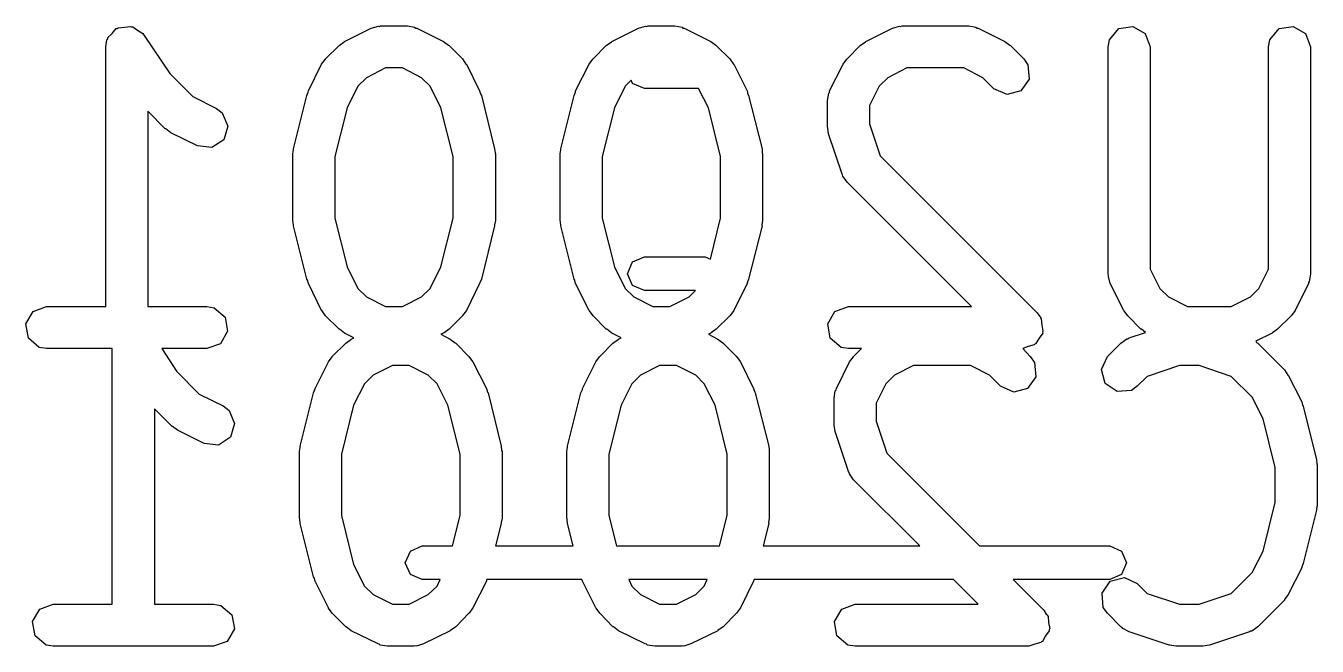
# Model space of a CAD drawing. Extents: x 54 to 297, y -260 to -31.
# Drawn here: x 111.688 to 116.289, y -126.687 to -124.477 of the extents above; entities that cross this region are included whole.
import ezdxf

# ---------------------------------------------------------------- set-up
doc = ezdxf.new("R2010")
doc.units = 0
doc.layers.add('BLACK', color=7, linetype='CONTINUOUS')

msp = doc.modelspace()

# ---------------------------------------------------------------- linework, layer by layer
at = {"layer": 'BLACK', "linetype": 'CONTINUOUS'}
for p, q in [((111.996, -124.504), (112.01, -124.487)), ((112.01, -124.487), (112.014, -124.487)), ((112.014, -124.487), (112.017, -124.484)), ((112.017, -124.484), (112.039, -124.482)), ((112.039, -124.482), (112.061, -124.479)), ((112.061, -124.479), (112.064, -124.481)), ((112.064, -124.481), (112.069, -124.48)), ((112.069, -124.48), (112.086, -124.493)), ((112.086, -124.493), (112.105, -124.504)), ((112.824, -124.533), (112.919, -124.485)), ((112.919, -124.485), (112.944, -124.478)), ((112.944, -124.478), (112.948, -124.479)), ((112.948, -124.479), (112.952, -124.477)), ((112.952, -124.477), (113.048, -124.477)), ((113.048, -124.477), (113.073, -124.482)), ((113.073, -124.482), (113.077, -124.485)), ((113.077, -124.485), (113.081, -124.485)), ((113.081, -124.485), (113.176, -124.533)), ((113.776, -124.533), (113.871, -124.485)), ((113.871, -124.485), (113.896, -124.478)), ((113.896, -124.478), (113.901, -124.479)), ((113.901, -124.479), (113.905, -124.477)), ((113.905, -124.477), (114, -124.477)), ((114, -124.477), (114.026, -124.482)), ((114.026, -124.482), (114.029, -124.485)), ((114.029, -124.485), (114.034, -124.485)), ((114.034, -124.485), (114.129, -124.533)), ((114.681, -124.533), (114.776, -124.485)), ((114.776, -124.485), (114.801, -124.478)), ((114.801, -124.478), (114.805, -124.479)), ((114.805, -124.479), (114.81, -124.477)), ((114.81, -124.477), (115.048, -124.477)), ((115.048, -124.477), (115.073, -124.482)), ((115.073, -124.482), (115.077, -124.485)), ((115.077, -124.485), (115.081, -124.485)), ((115.081, -124.485), (115.176, -124.533)), ((115.549, -124.527), (115.582, -124.487)), ((115.582, -124.487), (115.632, -124.479)), ((115.632, -124.479), (115.676, -124.504)), ((116.12, -124.527), (116.153, -124.487)), ((116.153, -124.487), (116.203, -124.479)), ((116.203, -124.479), (116.248, -124.504)), ((111.973, -124.552), (111.977, -124.527)), ((111.977, -124.527), (111.98, -124.523)), ((111.98, -124.519), (111.996, -124.504)), ((111.98, -124.523), (111.98, -124.519)), ((112.105, -124.504), (112.107, -124.508)), ((112.107, -124.508), (112.11, -124.511)), ((112.11, -124.511), (112.201, -124.647)), ((112.756, -124.595), (112.804, -124.547)), ((112.804, -124.547), (112.822, -124.534)), ((112.822, -124.534), (112.824, -124.533)), ((113.176, -124.533), (113.194, -124.546)), ((113.194, -124.546), (113.196, -124.547)), ((113.196, -124.547), (113.244, -124.595)), ((113.709, -124.595), (113.756, -124.547)), ((113.756, -124.547), (113.775, -124.534)), ((113.775, -124.534), (113.776, -124.533)), ((114.129, -124.533), (114.147, -124.546)), ((114.147, -124.546), (114.148, -124.547)), ((114.148, -124.547), (114.196, -124.595)), ((114.614, -124.595), (114.661, -124.547)), ((114.661, -124.547), (114.68, -124.534)), ((114.68, -124.534), (114.681, -124.533)), ((115.176, -124.533), (115.194, -124.546)), ((115.194, -124.546), (115.196, -124.547)), ((115.196, -124.547), (115.244, -124.595)), ((115.544, -124.552), (115.549, -124.527)), ((115.676, -124.504), (115.694, -124.552)), ((116.115, -124.552), (116.12, -124.527)), ((116.248, -124.504), (116.265, -124.552)), ((111.973, -125.477), (111.973, -124.552)), ((112.756, -124.596), (112.756, -124.595)), ((113.244, -124.595), (113.256, -124.613)), ((113.708, -124.596), (113.709, -124.595)), ((114.196, -124.595), (114.209, -124.613)), ((114.613, -124.596), (114.614, -124.595)), ((115.244, -124.595), (115.258, -124.616)), ((115.544, -125.362), (115.544, -124.552)), ((115.694, -124.552), (115.694, -125.344)), ((116.115, -125.344), (116.115, -124.552)), ((116.265, -124.552), (116.265, -125.362)), ((112.695, -124.709), (112.742, -124.614)), ((112.742, -124.614), (112.756, -124.596)), ((112.97, -124.627), (112.902, -124.662)), ((113.03, -124.627), (112.97, -124.627)), ((113.098, -124.662), (113.03, -124.627)), ((113.256, -124.613), (113.258, -124.614)), ((113.258, -124.614), (113.305, -124.709)), ((113.647, -124.709), (113.695, -124.614)), ((113.695, -124.614), (113.708, -124.596)), ((114.209, -124.613), (114.21, -124.614)), ((114.21, -124.614), (114.258, -124.709)), ((114.552, -124.709), (114.6, -124.614)), ((114.6, -124.614), (114.613, -124.596)), ((114.827, -124.627), (114.759, -124.662)), ((115.03, -124.627), (114.827, -124.627)), ((115.098, -124.662), (115.03, -124.627)), ((115.258, -124.616), (115.263, -124.667)), ((112.201, -124.647), (112.283, -124.729)), ((112.902, -124.662), (112.871, -124.692)), ((113.129, -124.692), (113.098, -124.662)), ((113.845, -124.671), (113.824, -124.692)), ((113.85, -124.682), (113.845, -124.671)), ((113.892, -124.7), (113.85, -124.682)), ((114.759, -124.662), (114.728, -124.692)), ((115.137, -124.701), (115.098, -124.662)), ((115.263, -124.667), (115.233, -124.709)), ((112.283, -124.729), (112.367, -124.771)), ((112.642, -124.915), (112.689, -124.725)), ((112.689, -124.725), (112.694, -124.713)), ((112.694, -124.713), (112.695, -124.709)), ((112.871, -124.692), (112.833, -124.769)), ((113.167, -124.769), (113.129, -124.692)), ((113.305, -124.709), (113.309, -124.722)), ((113.309, -124.722), (113.311, -124.725)), ((113.311, -124.725), (113.358, -124.915)), ((113.594, -124.915), (113.642, -124.725)), ((113.642, -124.725), (113.647, -124.713)), ((113.647, -124.713), (113.647, -124.709)), ((113.824, -124.692), (113.785, -124.769)), ((114.085, -124.7), (113.892, -124.7)), ((114.12, -124.769), (114.085, -124.7)), ((114.258, -124.709), (114.261, -124.722)), ((114.261, -124.722), (114.263, -124.725)), ((114.263, -124.725), (114.311, -124.915)), ((114.544, -124.743), (114.549, -124.717)), ((114.549, -124.717), (114.551, -124.714)), ((114.551, -124.714), (114.552, -124.709)), ((114.728, -124.692), (114.694, -124.761)), ((115.184, -124.722), (115.137, -124.701)), ((115.233, -124.709), (115.184, -124.722)), ((112.367, -124.771), (112.388, -124.787)), ((112.833, -124.769), (112.789, -124.943)), ((113.211, -124.943), (113.167, -124.769)), ((113.785, -124.769), (113.742, -124.943)), ((114.163, -124.943), (114.12, -124.769)), ((114.544, -124.838), (114.544, -124.743)), ((114.694, -124.761), (114.694, -124.826)), ((112.185, -124.844), (112.123, -124.781)), ((112.123, -124.781), (112.123, -125.477)), ((112.388, -124.787), (112.408, -124.834)), ((112.187, -124.844), (112.185, -124.844)), ((112.205, -124.858), (112.187, -124.844)), ((112.3, -124.905), (112.205, -124.858)), ((112.408, -124.834), (112.394, -124.883)), ((114.545, -124.84), (114.544, -124.838)), ((114.548, -124.862), (114.545, -124.84)), ((114.596, -125.005), (114.548, -124.862)), ((114.694, -124.826), (114.732, -124.94)), ((112.351, -124.911), (112.3, -124.905)), ((112.394, -124.883), (112.351, -124.911)), ((112.642, -124.919), (112.642, -124.915)), ((113.358, -124.915), (113.36, -124.93)), ((113.594, -124.919), (113.594, -124.915)), ((114.311, -124.915), (114.312, -124.93)), ((112.639, -124.933), (112.642, -124.919)), ((112.639, -125.171), (112.639, -124.933)), ((112.789, -124.943), (112.789, -125.162)), ((113.211, -125.162), (113.211, -124.943)), ((113.36, -124.93), (113.361, -124.933)), ((113.361, -124.933), (113.361, -125.171)), ((113.592, -124.933), (113.594, -124.919)), ((113.592, -125.171), (113.592, -124.933)), ((113.742, -124.943), (113.742, -125.162)), ((114.163, -125.162), (114.163, -124.943)), ((114.312, -124.93), (114.313, -124.933)), ((114.313, -124.933), (114.313, -125.171)), ((114.732, -124.94), (115.291, -125.499)), ((114.598, -125.008), (114.596, -125.005)), ((114.599, -125.013), (114.598, -125.008)), ((114.614, -125.034), (114.599, -125.013)), ((115.057, -125.477), (114.614, -125.034)), ((112.64, -125.175), (112.639, -125.171)), ((112.642, -125.19), (112.64, -125.175)), ((112.689, -125.38), (112.642, -125.19)), ((112.789, -125.162), (112.833, -125.336)), ((113.167, -125.336), (113.211, -125.162)), ((113.358, -125.19), (113.311, -125.38)), ((113.361, -125.171), (113.358, -125.186)), ((113.358, -125.186), (113.358, -125.19)), ((113.593, -125.175), (113.592, -125.171)), ((113.594, -125.19), (113.593, -125.175)), ((113.642, -125.38), (113.594, -125.19)), ((113.742, -125.162), (113.785, -125.336)), ((114.127, -125.308), (114.163, -125.162)), ((114.311, -125.19), (114.263, -125.38)), ((114.313, -125.171), (114.31, -125.186)), ((114.31, -125.186), (114.311, -125.19)), ((113.832, -125.36), (113.85, -125.318)), ((113.85, -125.318), (113.892, -125.3)), ((113.892, -125.3), (114.108, -125.3)), ((114.108, -125.3), (114.127, -125.308)), ((112.833, -125.336), (112.871, -125.413)), ((113.129, -125.413), (113.167, -125.336)), ((113.785, -125.336), (113.824, -125.413)), ((113.85, -125.402), (113.832, -125.36)), ((115.546, -125.366), (115.544, -125.362)), ((115.545, -125.37), (115.546, -125.366)), ((115.552, -125.395), (115.545, -125.37)), ((115.694, -125.344), (115.728, -125.413)), ((116.081, -125.413), (116.115, -125.344)), ((116.265, -125.362), (116.261, -125.388)), ((112.691, -125.383), (112.689, -125.38)), ((112.695, -125.395), (112.691, -125.383)), ((112.742, -125.491), (112.695, -125.395)), ((112.871, -125.413), (112.902, -125.443)), ((113.098, -125.443), (113.129, -125.413)), ((113.305, -125.395), (113.258, -125.491)), ((113.306, -125.392), (113.305, -125.395)), ((113.311, -125.38), (113.306, -125.392)), ((113.644, -125.383), (113.642, -125.38)), ((113.647, -125.395), (113.644, -125.383)), ((113.695, -125.491), (113.647, -125.395)), ((113.824, -125.413), (113.854, -125.443)), ((113.892, -125.42), (113.85, -125.402)), ((114.074, -125.42), (113.892, -125.42)), ((114.051, -125.443), (114.074, -125.42)), ((114.258, -125.395), (114.21, -125.491)), ((114.263, -125.38), (114.258, -125.392)), ((114.258, -125.392), (114.258, -125.395)), ((115.6, -125.491), (115.552, -125.395)), ((115.728, -125.413), (115.759, -125.443)), ((116.051, -125.443), (116.081, -125.413)), ((116.258, -125.395), (116.21, -125.491)), ((116.261, -125.388), (116.258, -125.391)), ((116.258, -125.391), (116.258, -125.395)), ((112.902, -125.443), (112.97, -125.477)), ((113.03, -125.477), (113.098, -125.443)), ((113.854, -125.443), (113.922, -125.477)), ((113.982, -125.477), (114.051, -125.443)), ((115.759, -125.443), (115.827, -125.477)), ((115.982, -125.477), (116.051, -125.443)), ((111.688, -125.539), (111.714, -125.495)), ((111.714, -125.495), (111.762, -125.477)), ((111.762, -125.477), (111.973, -125.477)), ((112.123, -125.477), (112.333, -125.477)), ((112.333, -125.477), (112.359, -125.482)), ((112.359, -125.482), (112.398, -125.515)), ((112.398, -125.515), (112.407, -125.565)), ((112.744, -125.492), (112.742, -125.491)), ((112.756, -125.51), (112.744, -125.492)), ((112.804, -125.558), (112.756, -125.51)), ((112.97, -125.477), (113.03, -125.477)), ((113.244, -125.51), (113.196, -125.558)), ((113.258, -125.491), (113.244, -125.509)), ((113.244, -125.509), (113.244, -125.51)), ((113.696, -125.492), (113.695, -125.491)), ((113.709, -125.51), (113.696, -125.492)), ((113.756, -125.558), (113.709, -125.51)), ((113.922, -125.477), (113.982, -125.477)), ((114.196, -125.51), (114.148, -125.558)), ((114.197, -125.509), (114.196, -125.51)), ((114.21, -125.491), (114.197, -125.509)), ((114.545, -125.539), (114.571, -125.495)), ((114.571, -125.495), (114.619, -125.477)), ((114.619, -125.477), (115.057, -125.477)), ((115.291, -125.499), (115.301, -125.513)), ((115.301, -125.513), (115.303, -125.515)), ((115.303, -125.515), (115.303, -125.517)), ((115.601, -125.492), (115.6, -125.491)), ((115.614, -125.51), (115.601, -125.492)), ((115.661, -125.558), (115.614, -125.51)), ((115.827, -125.477), (115.982, -125.477)), ((116.196, -125.51), (116.148, -125.558)), ((116.197, -125.509), (116.196, -125.51)), ((116.21, -125.491), (116.197, -125.509)), ((111.697, -125.59), (111.688, -125.539)), ((112.806, -125.558), (112.804, -125.558)), ((112.824, -125.572), (112.806, -125.558)), ((113.196, -125.558), (113.178, -125.571)), ((113.758, -125.558), (113.756, -125.558)), ((113.776, -125.572), (113.758, -125.558)), ((114.148, -125.558), (114.13, -125.571)), ((114.554, -125.59), (114.545, -125.539)), ((115.303, -125.517), (115.306, -125.521)), ((115.306, -125.521), (115.308, -125.543)), ((115.308, -125.543), (115.312, -125.565)), ((115.663, -125.558), (115.661, -125.558)), ((115.677, -125.569), (115.663, -125.558)), ((116.148, -125.558), (116.13, -125.571)), ((111.736, -125.623), (111.697, -125.59)), ((112.407, -125.565), (112.382, -125.61)), ((112.78, -125.655), (112.828, -125.607)), ((112.857, -125.588), (112.824, -125.572)), ((112.828, -125.607), (112.846, -125.594)), ((112.846, -125.594), (112.847, -125.593)), ((112.847, -125.593), (112.857, -125.588)), ((113.176, -125.572), (113.167, -125.576)), ((113.167, -125.576), (113.2, -125.593)), ((113.178, -125.571), (113.176, -125.572)), ((113.2, -125.593), (113.218, -125.606)), ((113.218, -125.606), (113.22, -125.607)), ((113.22, -125.607), (113.267, -125.655)), ((113.733, -125.655), (113.78, -125.607)), ((113.809, -125.588), (113.776, -125.572)), ((113.78, -125.607), (113.799, -125.594)), ((113.799, -125.594), (113.8, -125.593)), ((113.8, -125.593), (113.809, -125.588)), ((114.129, -125.572), (114.12, -125.576)), ((114.12, -125.576), (114.153, -125.593)), ((114.13, -125.571), (114.129, -125.572)), ((114.153, -125.593), (114.171, -125.606)), ((114.171, -125.606), (114.172, -125.607)), ((114.172, -125.607), (114.22, -125.655)), ((114.593, -125.623), (114.554, -125.59)), ((115.298, -125.59), (115.286, -125.61)), ((115.311, -125.572), (115.298, -125.59)), ((115.312, -125.565), (115.31, -125.568)), ((115.31, -125.568), (115.311, -125.572)), ((115.542, -125.655), (115.59, -125.607)), ((115.59, -125.607), (115.611, -125.592)), ((115.611, -125.592), (115.616, -125.592)), ((115.616, -125.592), (115.619, -125.589)), ((115.619, -125.589), (115.677, -125.569)), ((116.129, -125.572), (116.07, -125.601)), ((116.07, -125.601), (116.07, -125.601)), ((116.07, -125.601), (116.073, -125.605)), ((116.073, -125.605), (116.077, -125.607)), ((116.077, -125.607), (116.172, -125.702)), ((116.13, -125.571), (116.129, -125.572)), ((111.762, -125.627), (111.736, -125.623)), ((111.996, -125.627), (111.762, -125.627)), ((111.996, -126.537), (111.996, -125.627)), ((112.333, -125.627), (112.172, -125.627)), ((112.172, -125.627), (112.225, -125.707)), ((112.382, -125.61), (112.333, -125.627)), ((114.619, -125.627), (114.593, -125.623)), ((114.665, -125.627), (114.619, -125.627)), ((114.637, -125.655), (114.665, -125.627)), ((115.259, -125.62), (115.24, -125.627)), ((115.24, -125.627), (115.267, -125.655)), ((115.281, -125.614), (115.259, -125.62)), ((115.283, -125.611), (115.281, -125.614)), ((115.286, -125.61), (115.283, -125.611)), ((112.719, -125.769), (112.766, -125.674)), ((112.766, -125.674), (112.78, -125.656)), ((112.78, -125.656), (112.78, -125.655)), ((112.994, -125.687), (112.925, -125.722)), ((113.054, -125.687), (112.994, -125.687)), ((113.122, -125.722), (113.054, -125.687)), ((113.267, -125.655), (113.28, -125.673)), ((113.28, -125.673), (113.281, -125.674)), ((113.281, -125.674), (113.329, -125.769)), ((113.671, -125.769), (113.719, -125.674)), ((113.719, -125.674), (113.732, -125.656)), ((113.732, -125.656), (113.733, -125.655)), ((113.946, -125.687), (113.878, -125.722)), ((114.006, -125.687), (113.946, -125.687)), ((114.075, -125.722), (114.006, -125.687)), ((114.22, -125.655), (114.233, -125.673)), ((114.233, -125.673), (114.234, -125.674)), ((114.234, -125.674), (114.281, -125.769)), ((114.576, -125.769), (114.623, -125.674)), ((114.623, -125.674), (114.637, -125.656)), ((114.637, -125.656), (114.637, -125.655)), ((114.851, -125.687), (114.783, -125.722)), ((115.054, -125.687), (114.851, -125.687)), ((115.122, -125.722), (115.054, -125.687)), ((115.267, -125.655), (115.282, -125.676)), ((115.282, -125.676), (115.287, -125.727)), ((115.521, -125.701), (115.542, -125.655)), ((115.798, -125.687), (115.683, -125.726)), ((115.869, -125.687), (115.798, -125.687)), ((115.983, -125.726), (115.869, -125.687)), ((112.225, -125.707), (112.306, -125.789)), ((112.925, -125.722), (112.895, -125.752)), ((113.153, -125.752), (113.122, -125.722)), ((113.878, -125.722), (113.847, -125.752)), ((114.105, -125.752), (114.075, -125.722)), ((114.783, -125.722), (114.752, -125.752)), ((115.161, -125.761), (115.122, -125.722)), ((115.287, -125.727), (115.257, -125.769)), ((115.534, -125.751), (115.521, -125.701)), ((115.683, -125.726), (115.648, -125.761)), ((116.057, -125.8), (115.983, -125.726)), ((116.172, -125.702), (116.185, -125.721)), ((116.185, -125.721), (116.186, -125.722)), ((116.186, -125.722), (116.234, -125.817)), ((112.306, -125.789), (112.391, -125.831)), ((112.665, -125.975), (112.713, -125.785)), ((112.713, -125.785), (112.718, -125.773)), ((112.718, -125.773), (112.719, -125.769)), ((112.895, -125.752), (112.856, -125.829)), ((113.191, -125.829), (113.153, -125.752)), ((113.329, -125.769), (113.333, -125.782)), ((113.333, -125.782), (113.335, -125.785)), ((113.335, -125.785), (113.382, -125.975)), ((113.618, -125.975), (113.665, -125.785)), ((113.665, -125.785), (113.671, -125.773)), ((113.671, -125.773), (113.671, -125.769)), ((113.847, -125.752), (113.809, -125.829)), ((114.144, -125.829), (114.105, -125.752)), ((114.281, -125.769), (114.285, -125.782)), ((114.285, -125.782), (114.287, -125.785)), ((114.287, -125.785), (114.335, -125.975)), ((114.568, -125.803), (114.572, -125.777)), ((114.572, -125.777), (114.575, -125.774)), ((114.575, -125.774), (114.576, -125.769)), ((114.752, -125.752), (114.718, -125.821)), ((115.208, -125.782), (115.161, -125.761)), ((115.257, -125.769), (115.208, -125.782)), ((115.576, -125.78), (115.534, -125.751)), ((115.627, -125.776), (115.576, -125.78)), ((115.648, -125.761), (115.627, -125.776)), ((112.391, -125.831), (112.412, -125.847)), ((112.856, -125.829), (112.813, -126.003)), ((113.235, -126.003), (113.191, -125.829)), ((113.809, -125.829), (113.765, -126.003)), ((114.187, -126.003), (114.144, -125.829)), ((114.568, -125.898), (114.568, -125.803)), ((114.718, -125.821), (114.718, -125.886)), ((116.096, -125.877), (116.057, -125.8)), ((116.234, -125.817), (116.237, -125.829)), ((116.237, -125.829), (116.239, -125.832)), ((116.239, -125.832), (116.287, -126.023)), ((112.209, -125.904), (112.146, -125.841)), ((112.146, -125.841), (112.146, -126.537)), ((112.412, -125.847), (112.432, -125.894)), ((116.139, -126.05), (116.096, -125.877)), ((112.21, -125.904), (112.209, -125.904)), ((112.228, -125.918), (112.21, -125.904)), ((112.324, -125.965), (112.228, -125.918)), ((112.432, -125.894), (112.417, -125.943)), ((114.568, -125.9), (114.568, -125.898)), ((114.572, -125.922), (114.568, -125.9)), ((114.619, -126.065), (114.572, -125.922)), ((114.718, -125.886), (114.756, -126)), ((112.375, -125.971), (112.324, -125.965)), ((112.417, -125.943), (112.375, -125.971)), ((112.666, -125.979), (112.665, -125.975)), ((113.382, -125.975), (113.383, -125.99)), ((113.618, -125.979), (113.618, -125.975)), ((114.335, -125.975), (114.336, -125.99)), ((112.663, -125.993), (112.666, -125.979)), ((112.663, -126.231), (112.663, -125.993)), ((112.813, -126.003), (112.813, -126.222)), ((113.235, -126.222), (113.235, -126.003)), ((113.383, -125.99), (113.385, -125.993)), ((113.385, -125.993), (113.385, -126.231)), ((113.615, -125.993), (113.618, -125.979)), ((113.615, -126.231), (113.615, -125.993)), ((113.765, -126.003), (113.765, -126.222)), ((114.187, -126.222), (114.187, -126.003)), ((114.336, -125.99), (114.337, -125.993)), ((114.337, -125.993), (114.337, -126.231)), ((114.756, -126), (115.086, -126.33)), ((114.622, -126.068), (114.619, -126.065)), ((116.139, -126.175), (116.139, -126.05)), ((116.287, -126.023), (116.288, -126.038)), ((116.288, -126.038), (116.289, -126.041)), ((116.289, -126.041), (116.289, -126.184)), ((114.623, -126.073), (114.622, -126.068)), ((114.637, -126.094), (114.623, -126.073)), ((114.873, -126.33), (114.637, -126.094)), ((116.096, -126.348), (116.139, -126.175)), ((116.287, -126.202), (116.239, -126.392)), ((116.289, -126.184), (116.287, -126.199)), ((116.287, -126.199), (116.287, -126.202)), ((112.664, -126.235), (112.663, -126.231)), ((112.665, -126.25), (112.664, -126.235)), ((112.713, -126.44), (112.665, -126.25)), ((112.813, -126.222), (112.856, -126.396)), ((113.208, -126.33), (113.235, -126.222)), ((113.382, -126.25), (113.362, -126.33)), ((113.385, -126.231), (113.382, -126.246)), ((113.382, -126.246), (113.382, -126.25)), ((113.617, -126.235), (113.615, -126.231)), ((113.618, -126.25), (113.617, -126.235)), ((113.638, -126.33), (113.618, -126.25)), ((113.765, -126.222), (113.792, -126.33)), ((114.16, -126.33), (114.187, -126.222)), ((114.335, -126.25), (114.315, -126.33)), ((114.337, -126.231), (114.334, -126.246)), ((114.334, -126.246), (114.335, -126.25)), ((113.058, -126.348), (113.1, -126.33)), ((113.1, -126.33), (113.208, -126.33)), ((113.362, -126.33), (113.638, -126.33)), ((113.792, -126.33), (114.16, -126.33)), ((114.315, -126.33), (114.873, -126.33)), ((115.086, -126.33), (115.55, -126.33)), ((115.55, -126.33), (115.592, -126.348)), ((113.04, -126.39), (113.058, -126.348)), ((115.592, -126.348), (115.61, -126.39)), ((116.057, -126.425), (116.096, -126.348)), ((112.856, -126.396), (112.895, -126.473)), ((113.058, -126.432), (113.04, -126.39)), ((113.1, -126.45), (113.058, -126.432)), ((115.592, -126.432), (115.55, -126.45)), ((115.61, -126.39), (115.592, -126.432)), ((115.983, -126.499), (116.057, -126.425)), ((116.234, -126.408), (116.186, -126.503)), ((116.239, -126.392), (116.234, -126.404)), ((116.234, -126.404), (116.234, -126.408)), ((112.715, -126.443), (112.713, -126.44)), ((112.719, -126.455), (112.715, -126.443)), ((112.766, -126.551), (112.719, -126.455)), ((112.895, -126.473), (112.925, -126.503)), ((113.164, -126.45), (113.1, -126.45)), ((113.122, -126.503), (113.153, -126.473)), ((113.153, -126.473), (113.164, -126.45)), ((113.329, -126.455), (113.281, -126.551)), ((113.33, -126.45), (113.329, -126.452)), ((113.329, -126.452), (113.329, -126.455)), ((113.669, -126.45), (113.33, -126.45)), ((113.671, -126.455), (113.669, -126.45)), ((113.719, -126.551), (113.671, -126.455)), ((113.836, -126.45), (113.847, -126.473)), ((114.116, -126.45), (113.836, -126.45)), ((113.847, -126.473), (113.878, -126.503)), ((114.075, -126.503), (114.105, -126.473)), ((114.105, -126.473), (114.116, -126.45)), ((114.281, -126.455), (114.234, -126.551)), ((114.282, -126.452), (114.281, -126.455)), ((114.283, -126.45), (114.282, -126.452)), ((114.993, -126.45), (114.283, -126.45)), ((115.081, -126.537), (114.993, -126.45)), ((115.55, -126.45), (115.206, -126.45)), ((115.206, -126.45), (115.315, -126.559)), ((115.523, -126.498), (115.552, -126.456)), ((115.552, -126.456), (115.602, -126.442)), ((115.602, -126.442), (115.648, -126.464)), ((115.648, -126.464), (115.683, -126.499)), ((112.925, -126.503), (112.994, -126.537)), ((113.054, -126.537), (113.122, -126.503)), ((113.878, -126.503), (113.946, -126.537)), ((114.006, -126.537), (114.075, -126.503)), ((115.527, -126.549), (115.523, -126.498)), ((115.683, -126.499), (115.798, -126.537)), ((115.869, -126.537), (115.983, -126.499)), ((116.172, -126.523), (116.077, -126.618)), ((116.173, -126.521), (116.172, -126.523)), ((116.186, -126.503), (116.173, -126.521)), ((111.712, -126.599), (111.738, -126.555)), ((111.738, -126.555), (111.786, -126.537)), ((111.786, -126.537), (111.996, -126.537)), ((112.146, -126.537), (112.357, -126.537)), ((112.357, -126.537), (112.383, -126.542)), ((112.383, -126.542), (112.422, -126.575)), ((112.767, -126.552), (112.766, -126.551)), ((112.78, -126.57), (112.767, -126.552)), ((112.828, -126.618), (112.78, -126.57)), ((112.994, -126.537), (113.054, -126.537)), ((113.267, -126.57), (113.22, -126.618)), ((113.268, -126.569), (113.267, -126.57)), ((113.281, -126.551), (113.268, -126.569)), ((113.72, -126.552), (113.719, -126.551)), ((113.733, -126.57), (113.72, -126.552)), ((113.78, -126.618), (113.733, -126.57)), ((113.946, -126.537), (114.006, -126.537)), ((114.22, -126.57), (114.172, -126.618)), ((114.234, -126.551), (114.22, -126.569)), ((114.22, -126.569), (114.22, -126.57)), ((114.569, -126.599), (114.595, -126.555)), ((114.595, -126.555), (114.643, -126.537)), ((114.643, -126.537), (115.081, -126.537)), ((115.315, -126.559), (115.324, -126.573)), ((115.324, -126.573), (115.327, -126.575)), ((115.542, -126.57), (115.527, -126.549)), ((115.59, -126.618), (115.542, -126.57)), ((115.798, -126.537), (115.869, -126.537)), ((111.721, -126.65), (111.712, -126.599)), ((112.422, -126.575), (112.431, -126.625)), ((112.829, -126.618), (112.828, -126.618)), ((112.847, -126.632), (112.829, -126.618)), ((113.22, -126.618), (113.201, -126.631)), ((113.782, -126.618), (113.78, -126.618)), ((113.8, -126.632), (113.782, -126.618)), ((114.172, -126.618), (114.154, -126.631)), ((114.578, -126.65), (114.569, -126.599)), ((115.327, -126.575), (115.327, -126.577)), ((115.327, -126.577), (115.33, -126.581)), ((115.33, -126.581), (115.332, -126.603)), ((115.332, -126.603), (115.336, -126.625)), ((115.594, -126.62), (115.59, -126.618)), ((116.077, -126.618), (116.056, -126.633)), ((111.76, -126.683), (111.721, -126.65)), ((112.431, -126.625), (112.405, -126.67)), ((112.943, -126.679), (112.847, -126.632)), ((113.2, -126.632), (113.105, -126.679)), ((113.201, -126.631), (113.2, -126.632)), ((113.895, -126.679), (113.8, -126.632)), ((114.153, -126.632), (114.057, -126.679)), ((114.154, -126.631), (114.153, -126.632)), ((114.617, -126.683), (114.578, -126.65)), ((115.321, -126.65), (115.31, -126.67)), ((115.334, -126.632), (115.321, -126.65)), ((115.336, -126.625), (115.334, -126.628)), ((115.334, -126.628), (115.334, -126.632)), ((115.596, -126.624), (115.594, -126.62)), ((115.619, -126.636), (115.596, -126.624)), ((115.762, -126.684), (115.619, -126.636)), ((116.048, -126.636), (115.905, -126.684)), ((116.051, -126.633), (116.048, -126.636)), ((116.056, -126.633), (116.051, -126.633)), ((111.786, -126.687), (111.76, -126.683)), ((112.357, -126.687), (111.786, -126.687)), ((112.405, -126.67), (112.357, -126.687)), ((112.947, -126.68), (112.943, -126.679)), ((112.951, -126.683), (112.947, -126.68)), ((112.976, -126.687), (112.951, -126.683)), ((113.071, -126.687), (112.976, -126.687)), ((113.076, -126.686), (113.071, -126.687)), ((113.08, -126.687), (113.076, -126.686)), ((113.105, -126.679), (113.08, -126.687)), ((113.899, -126.68), (113.895, -126.679)), ((113.903, -126.683), (113.899, -126.68)), ((113.929, -126.687), (113.903, -126.683)), ((114.024, -126.687), (113.929, -126.687)), ((114.028, -126.686), (114.024, -126.687)), ((114.032, -126.687), (114.028, -126.686)), ((114.057, -126.679), (114.032, -126.687)), ((114.643, -126.687), (114.617, -126.683)), ((115.262, -126.687), (114.643, -126.687)), ((115.283, -126.68), (115.262, -126.687)), ((115.305, -126.674), (115.283, -126.68)), ((115.307, -126.671), (115.305, -126.674)), ((115.31, -126.67), (115.307, -126.671)), ((115.764, -126.683), (115.762, -126.684)), ((115.786, -126.687), (115.764, -126.683)), ((115.881, -126.687), (115.786, -126.687)), ((115.882, -126.687), (115.881, -126.687)), ((115.905, -126.684), (115.882, -126.687))]:
    msp.add_line(p, q, dxfattribs=at)

doc.saveas('drawing.dxf')
